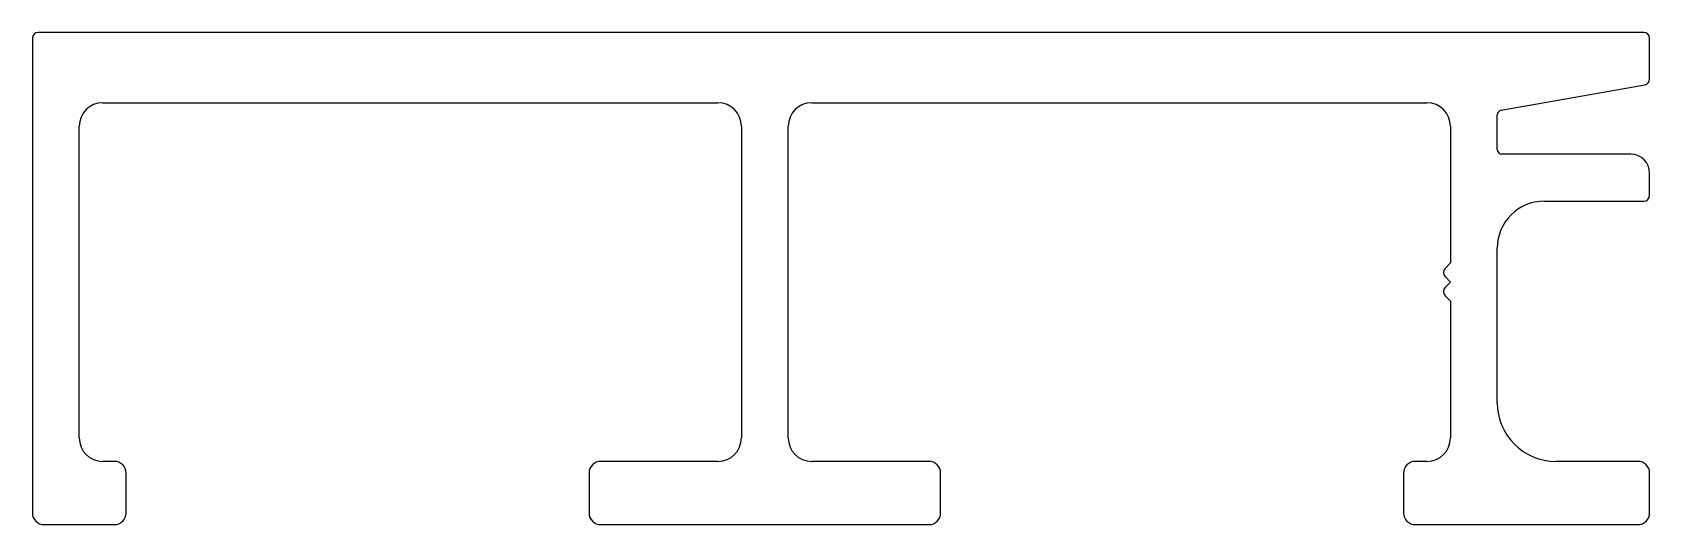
# Model space of a CAD drawing. Extents: x 2181.2 to 2250.2, y 1756.4 to 1777.4.
import ezdxf

# ---------------------------------------------------------------- set-up
doc = ezdxf.new("R2010")
doc.units = 0
doc.layers.get('0').update_dxf_attribs({"linetype": 'CONTINUOUS'})

msp = doc.modelspace()

# ---------------------------------------------------------------- linework, layer by layer
for p, q in [((2181.238, 1777.119), (2181.238, 1756.869)), ((2249.988, 1777.369), (2181.488, 1777.369)), ((2250.238, 1775.379), (2250.238, 1777.119)), ((2243.903, 1774.049), (2250.031, 1775.133)), ((2184.238, 1774.369), (2210.488, 1774.369)), ((2214.488, 1774.369), (2240.738, 1774.369)), ((2183.238, 1760.069), (2183.238, 1773.369)), ((2211.488, 1773.369), (2211.488, 1760.069)), ((2213.488, 1760.069), (2213.488, 1773.369)), ((2241.738, 1773.369), (2241.738, 1767.531)), ((2243.738, 1772.369), (2243.738, 1773.852)), ((2249.438, 1772.169), (2243.938, 1772.169)), ((2250.238, 1770.419), (2250.238, 1771.369)), ((2245.738, 1770.169), (2249.988, 1770.169)), ((2243.738, 1761.569), (2243.738, 1768.169)), ((2241.738, 1767.531), (2241.509, 1767.302)), ((2241.509, 1766.948), (2241.738, 1766.719)), ((2241.738, 1766.719), (2241.509, 1766.491)), ((2241.509, 1766.137), (2241.738, 1765.908)), ((2241.738, 1765.908), (2241.738, 1760.069)), ((2184.738, 1759.069), (2184.238, 1759.069)), ((2210.488, 1759.069), (2205.488, 1759.069)), ((2219.488, 1759.069), (2214.488, 1759.069)), ((2240.738, 1759.069), (2240.238, 1759.069)), ((2249.738, 1759.069), (2246.238, 1759.069)), ((2185.238, 1756.869), (2185.238, 1758.569)), ((2204.988, 1758.569), (2204.988, 1756.869)), ((2219.988, 1756.869), (2219.988, 1758.569)), ((2239.738, 1758.569), (2239.738, 1756.869)), ((2250.238, 1756.869), (2250.238, 1758.569)), ((2181.738, 1756.369), (2184.738, 1756.369)), ((2205.488, 1756.369), (2219.488, 1756.369)), ((2240.238, 1756.369), (2249.738, 1756.369))]:
    msp.add_line(p, q)
for centre, radius, start, end in [((2181.488, 1777.119), 0.25, 90, 180), ((2249.988, 1777.119), 0.25, 0, 90), ((2249.988, 1775.379), 0.25, 280.03312, 0), ((2184.238, 1773.369), 1, 90, 180), ((2210.488, 1773.369), 1, 0, 90), ((2214.488, 1773.369), 1, 90, 180), ((2240.738, 1773.369), 1, 0, 90), ((2243.938, 1773.852), 0.2, 100.03312, 180), ((2243.938, 1772.369), 0.2, 180, 270), ((2249.438, 1771.369), 0.8, 0, 90), ((2245.738, 1768.169), 2, 90, 180), ((2249.988, 1770.419), 0.25, 270, 0), ((2241.686, 1767.125), 0.25, 135, 225), ((2241.686, 1766.314), 0.25, 135, 225), ((2246.238, 1761.569), 2.5, 180, 270), ((2184.238, 1760.069), 1, 180, 270), ((2210.488, 1760.069), 1, 270, 360), ((2214.488, 1760.069), 1, 180, 270), ((2240.738, 1760.069), 1, 270, 360), ((2184.738, 1758.569), 0.5, 0, 90), ((2205.488, 1758.569), 0.5, 90, 180), ((2219.488, 1758.569), 0.5, 0, 90), ((2240.238, 1758.569), 0.5, 90, 180), ((2249.738, 1758.569), 0.5, 0, 90), ((2181.738, 1756.869), 0.5, 180, 270), ((2184.738, 1756.869), 0.5, 270, 0), ((2205.488, 1756.869), 0.5, 180, 270), ((2219.488, 1756.869), 0.5, 270, 0), ((2240.238, 1756.869), 0.5, 180, 270), ((2249.738, 1756.869), 0.5, 270, 0)]:
    msp.add_arc(centre, radius, start, end)

doc.saveas('drawing.dxf')
